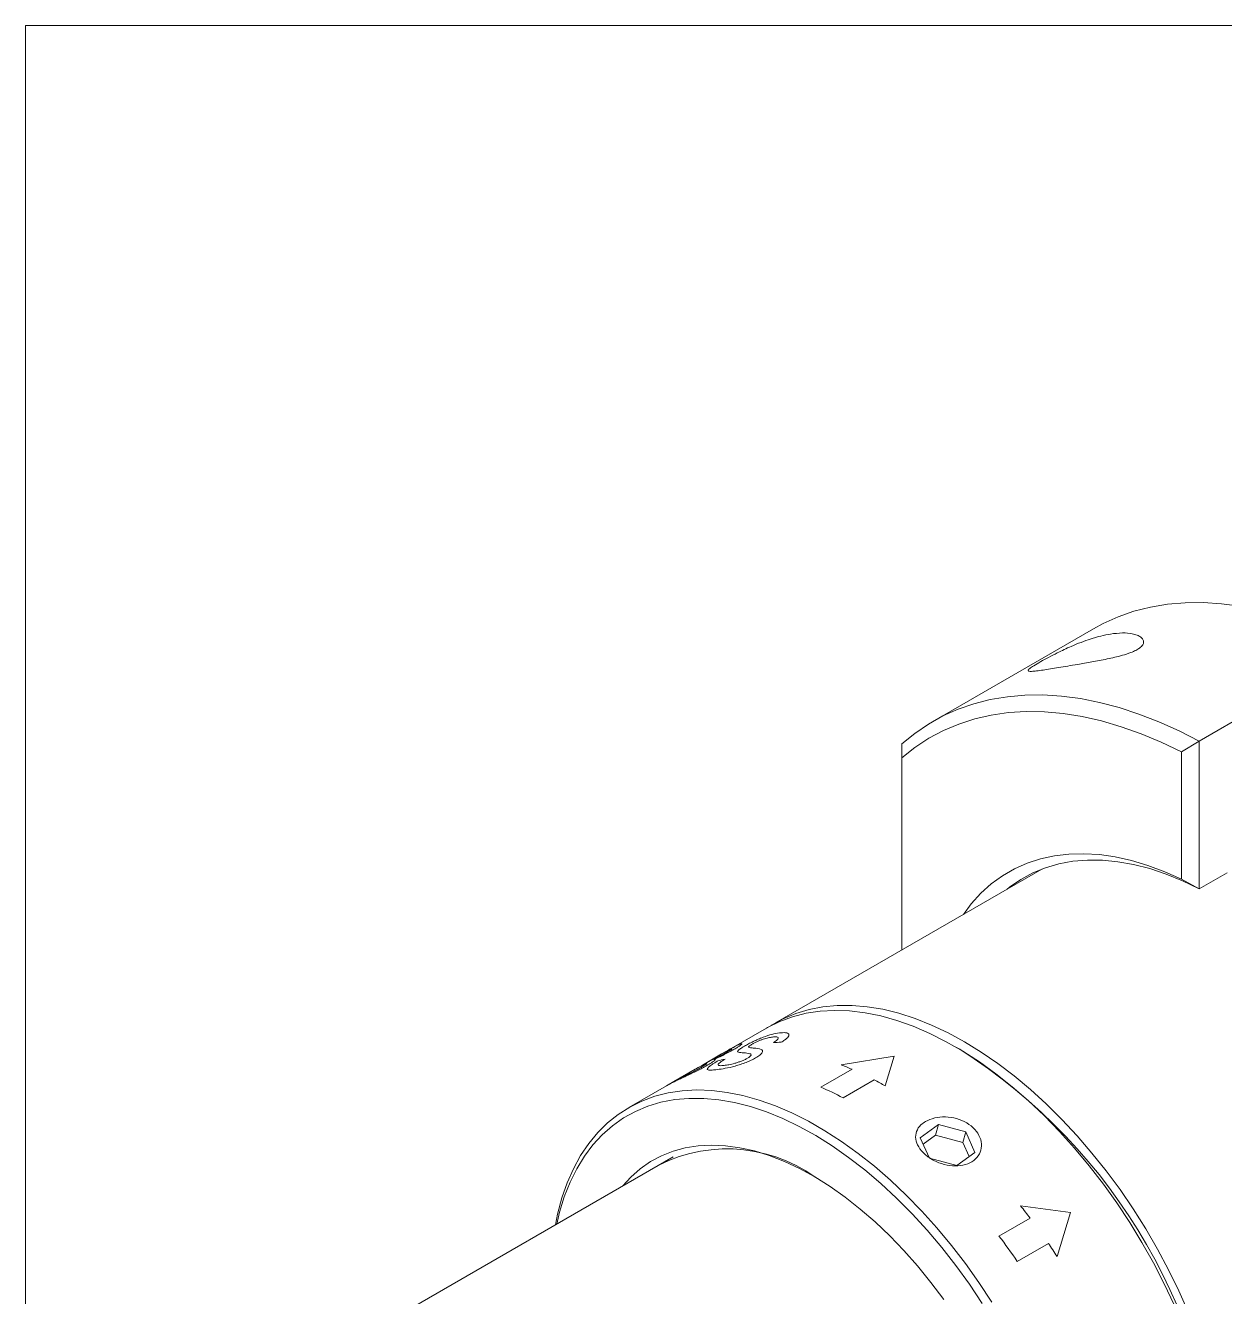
# Model space of a CAD drawing. Header units: inches. Extents: x 0.1 to 10.9, y 0 to 8.5.
# Drawn here: x 0.062 to 1.333, y 7.103 to 8.451 of the extents above; entities that cross this region are included whole.
import ezdxf

# ---------------------------------------------------------------- set-up
doc = ezdxf.new("R2010")
doc.units = ezdxf.units.IN
doc.header["$MEASUREMENT"] = 0

msp = doc.modelspace()

# ---------------------------------------------------------------- linework, layer by layer
at = {"color": 7, "linetype": 'Continuous', "lineweight": 0}
for p, q in [((0.062179, 8.450606), (10.944457, 8.450606)), ((0.062179, 8.450606), (0.062179, 0.035558)), ((1.194292, 7.811232), (1.024587, 7.713263)), ((1.306498, 7.692093), (1.476204, 7.790062)), ((0.991246, 7.67443), (0.991246, 7.689102)), ((1.287642, 7.680682), (1.306498, 7.692093)), ((1.287642, 7.545625), (1.287642, 7.680682)), ((1.306498, 7.692093), (1.306498, 7.535447)), ((0.991246, 7.67443), (0.991246, 7.470779)), ((1.139524, 7.556378), (0.857259, 7.39343)), ((1.287642, 7.545625), (1.306498, 7.535447)), ((1.335961, 7.552455), (1.306498, 7.535447)), ((0.847831, 7.387988), (0.807762, 7.364856)), ((0.800147, 7.36046), (0.77984, 7.348737)), ((0.807762, 7.364856), (0.800147, 7.36046)), ((0.926728, 7.348983), (0.983094, 7.358041)), ((0.983094, 7.358041), (0.973635, 7.326643)), ((1.052574, 7.365436), (1.047861, 7.368158)), ((0.772225, 7.344341), (0.74938, 7.331153)), ((0.77984, 7.348737), (0.772225, 7.344341)), ((0.785002, 7.351567), (0.791608, 7.354869)), ((0.905382, 7.325237), (0.93838, 7.344286)), ((0.74938, 7.331153), (0.741765, 7.326757)), ((0.756004, 7.334731), (0.760479, 7.336923)), ((0.961854, 7.333107), (0.928856, 7.314057)), ((0.741765, 7.326757), (0.701696, 7.303625)), ((1.029903, 7.285655), (1.010615, 7.27176)), ((1.026853, 7.27427), (1.029903, 7.285655)), ((1.058949, 7.277872), (1.029903, 7.285655)), ((1.055899, 7.266488), (1.058949, 7.277872)), ((1.068707, 7.256196), (1.058949, 7.277872)), ((1.010615, 7.27176), (1.020373, 7.250083)), ((1.026853, 7.27427), (1.013738, 7.264823)), ((1.055899, 7.266488), (1.026853, 7.27427)), ((1.062534, 7.251749), (1.055899, 7.266488)), ((0.748908, 7.251593), (0.377759, 7.037333)), ((1.020373, 7.250083), (1.049419, 7.242301)), ((1.049419, 7.242301), (1.068707, 7.256196)), ((1.117131, 7.199404), (1.169977, 7.19233)), ((1.094189, 7.167455), (1.127187, 7.186505)), ((1.169977, 7.19233), (1.155701, 7.145951)), ((1.146489, 7.159755), (1.113491, 7.140705))]:
    msp.add_line(p, q, dxfattribs=at)
at = {"color": 7, "linetype": 'Continuous', "lineweight": 0, "flags": 128}
for points in [[(1.476204, 7.790062), (1.454774, 7.800929), (1.433439, 7.810478), (1.412254, 7.818683), (1.391275, 7.825522), (1.370558, 7.830979), (1.350155, 7.835038), (1.330121, 7.83769), (1.310509, 7.838926), (1.291369, 7.838745), (1.272751, 7.837145), (1.254705, 7.834133), (1.237277, 7.829714), (1.220514, 7.823902), (1.204458, 7.816711), (1.194292, 7.811232)], [(0.991246, 7.689102), (1.004933, 7.700303), (1.019448, 7.710191), (1.034753, 7.718742), (1.050808, 7.725933), (1.067571, 7.731745), (1.084999, 7.736164), (1.103045, 7.739176), (1.121663, 7.740776), (1.140803, 7.740957), (1.160416, 7.739721), (1.18045, 7.737069), (1.200852, 7.73301), (1.22157, 7.727553), (1.242548, 7.720714), (1.263733, 7.712509), (1.285068, 7.70296), (1.306498, 7.692093)], [(1.287642, 7.680682), (1.266234, 7.690931), (1.244952, 7.699816), (1.223853, 7.707312), (1.202995, 7.713399), (1.182436, 7.718061), (1.162232, 7.721285), (1.142439, 7.723061), (1.12311, 7.723385), (1.104299, 7.722256), (1.086058, 7.719678), (1.068436, 7.715656), (1.051482, 7.710203), (1.035243, 7.703333), (1.019762, 7.695065), (1.005083, 7.685422), (0.991246, 7.67443)], [(1.05653, 7.508467), (1.064845, 7.519569), (1.074999, 7.530802), (1.086039, 7.540774), (1.097924, 7.549449), (1.11061, 7.556793), (1.124048, 7.562779), (1.138189, 7.567385), (1.15298, 7.570594), (1.168365, 7.572393), (1.184287, 7.572776), (1.200686, 7.571742), (1.217501, 7.569294), (1.234669, 7.565441), (1.252125, 7.560198), (1.269805, 7.553585), (1.287642, 7.545625)], [(1.306498, 7.535447), (1.288834, 7.543945), (1.271296, 7.551102), (1.253953, 7.556888), (1.236871, 7.561283), (1.220118, 7.564267), (1.203759, 7.565831), (1.187858, 7.565968), (1.172476, 7.564677), (1.157673, 7.561963), (1.143508, 7.557838), (1.130034, 7.552316), (1.117305, 7.54542), (1.105371, 7.537176), (1.102968, 7.535275)], [(0.852601, 7.390613), (0.853, 7.390864), (0.865559, 7.39784), (0.87886, 7.403458), (0.892852, 7.407697), (0.907479, 7.41054), (0.922685, 7.411978), (0.938413, 7.412003), (0.9546, 7.410616), (0.971184, 7.407822), (0.988101, 7.403633), (1.005285, 7.398064), (1.022671, 7.391136), (1.04019, 7.382877), (1.057775, 7.373319), (1.075358, 7.362499), (1.092871, 7.350458), (1.110247, 7.337243), (1.127417, 7.322905), (1.144315, 7.307499), (1.160877, 7.291086), (1.177038, 7.273729), (1.192736, 7.255494), (1.207909, 7.236453), (1.222499, 7.216679), (1.23645, 7.196249), (1.249708, 7.175241), (1.262221, 7.153737), (1.273941, 7.13182), (1.284823, 7.109575), (1.294824, 7.087088)], [(1.279786, 7.094531), (1.269276, 7.11689), (1.25791, 7.138958), (1.24573, 7.160649), (1.232785, 7.181879), (1.219125, 7.202566), (1.204801, 7.222631), (1.189871, 7.241995), (1.17439, 7.260583), (1.15842, 7.278325), (1.142022, 7.29515), (1.12526, 7.310994), (1.108198, 7.325796), (1.090902, 7.339498), (1.07344, 7.352048), (1.055878, 7.363397), (1.038286, 7.3735), (1.02073, 7.382319), (1.003279, 7.38982), (0.986, 7.395974), (0.968961, 7.400756), (0.952226, 7.404149), (0.935861, 7.406139), (0.91993, 7.406719), (0.904493, 7.405886), (0.889611, 7.403643), (0.87534, 7.4), (0.861737, 7.39497), (0.848854, 7.388572), (0.847831, 7.387988)], [(0.62397, 7.179468), (0.62633, 7.190844), (0.630883, 7.207838), (0.636484, 7.223863), (0.643111, 7.238857), (0.650738, 7.25276), (0.659337, 7.265521), (0.668872, 7.277088), (0.679309, 7.287418), (0.690606, 7.29647), (0.702719, 7.30421), (0.715602, 7.310607), (0.729205, 7.315637), (0.743475, 7.319281), (0.758358, 7.321523), (0.773794, 7.322356), (0.789726, 7.321777), (0.806091, 7.319787), (0.822825, 7.316394), (0.839865, 7.311611), (0.857143, 7.305458), (0.874594, 7.297957), (0.89215, 7.289138), (0.909743, 7.279034), (0.927304, 7.267686), (0.944767, 7.255136), (0.962062, 7.241434), (0.979124, 7.226632), (0.995887, 7.210788), (1.012285, 7.193962), (1.028255, 7.176221), (1.043735, 7.157633), (1.058666, 7.138269), (1.072989, 7.118204), (1.08665, 7.097517)], [(1.076486, 7.09616), (1.062793, 7.116598), (1.048445, 7.136395), (1.0335, 7.155475), (1.018016, 7.173762), (1.002054, 7.191183), (0.985677, 7.20767), (0.96895, 7.223157), (0.95194, 7.237585), (0.934712, 7.250895), (0.917335, 7.263036), (0.899878, 7.273958), (0.882409, 7.28362), (0.864998, 7.291983), (0.847713, 7.299014), (0.830622, 7.304685), (0.813794, 7.308975), (0.797293, 7.311865), (0.781186, 7.313344), (0.765535, 7.313408), (0.750404, 7.312055), (0.735851, 7.309291), (0.721933, 7.305126), (0.708707, 7.299578), (0.696223, 7.292668), (0.684532, 7.284423), (0.673679, 7.274876), (0.663707, 7.264065), (0.654656, 7.252032), (0.646561, 7.238824), (0.639454, 7.224495), (0.633364, 7.209099), (0.628314, 7.192699), (0.625321, 7.180248)], [(0.695465, 7.220741), (0.703753, 7.22986), (0.713772, 7.238764), (0.724627, 7.246372), (0.736268, 7.252648), (0.748642, 7.257563), (0.761693, 7.261096), (0.775362, 7.26323), (0.789585, 7.263954), (0.804298, 7.263267), (0.819434, 7.261171), (0.834924, 7.257676), (0.850697, 7.252797), (0.866681, 7.246557), (0.882803, 7.238984), (0.89899, 7.230113), (0.915167, 7.219985), (0.931262, 7.208645), (0.9472, 7.196146), (0.962908, 7.182544), (0.978316, 7.167901), (0.993353, 7.152284), (1.00795, 7.135765), (1.02204, 7.118419), (1.03556, 7.100325)]]:
    msp.add_lwpolyline(points, dxfattribs=at)
at = {"color": 7, "linetype": 'Continuous', "lineweight": 0}
for centre, radius, start, end in [((0.862638, 7.201101), 0.171746, 89.769014, 92.527549), ((0.729332, 6.857712), 0.601888, 2.477461, 57.517163), ((0.729313, 6.857701), 0.601908, 2.478432, 57.516191), ((0.834858, 7.214222), 0.144216, 102.421192, 105.520498), ((0.821638, 7.071435), 0.296777, 66.835872, 69.261495), ((0.793093, 7.011564), 0.363139, 60.187061, 62.307331), ((0.775767, 7.02285), 0.328995, 62.268865, 66.798041), ((0.806095, 7.100113), 0.15982, 54.292796, 121.266972), ((0.605746, 6.790351), 0.654858, 37.224974, 38.656061), ((0.559259, 6.761125), 0.671755, 34.406286, 37.220098), ((0.58213, 6.773162), 0.684072, 33.021583, 34.411629)]:
    msp.add_arc(centre, radius, start, end, dxfattribs=at)
at = {"color": 8, "linetype": 'Continuous', "lineweight": 0}
for centre, radius, start, end in [((0.866843, 7.244925), 0.133404, 117.830471, 119.997111), ((0.874488, 7.249267), 0.133466, 116.83863, 119.996711), ((0.838942, 7.228769), 0.133447, 117.139848, 119.996846), ((0.846545, 7.233186), 0.133423, 117.468885, 119.997009), ((0.808492, 7.211166), 0.133468, 116.815467, 119.996694), ((0.816112, 7.215554), 0.133477, 116.764568, 119.996598)]:
    msp.add_arc(centre, radius, start, end, dxfattribs=at)
at = {"color": 7, "linetype": 'Continuous', "lineweight": 0}
for points, knots in [([(1.212257, 7.805565), (1.216632, 7.80609), (1.225383, 7.80714), (1.234383, 7.806231), (1.240688, 7.80446), (1.244434, 7.802449), (1.246907, 7.799986), (1.247772, 7.797282), (1.246941, 7.794199), (1.244098, 7.791092), (1.23932, 7.78818), (1.232994, 7.78544), (1.225238, 7.782986), (1.216823, 7.780843), (1.205798, 7.778441), (1.192375, 7.775905), (1.174904, 7.77296), (1.156954, 7.769947), (1.142864, 7.767689), (1.133803, 7.766377), (1.128886, 7.765896), (1.125936, 7.765973), (1.124675, 7.766694), (1.125893, 7.768458), (1.130624, 7.771794), (1.137849, 7.776081), (1.146715, 7.780913), (1.155316, 7.785307), (1.163355, 7.789163), (1.1719, 7.793017), (1.181265, 7.79686), (1.19186, 7.800635), (1.20237, 7.803715), (1.20896, 7.804948), (1.212257, 7.805565)], [0, 0, 0, 0, 0.05409782, 0.10820627, 0.13921331, 0.17020085, 0.19513331, 0.21999593, 0.24006588, 0.26033148, 0.27477466, 0.28919501, 0.31117205, 0.33131443, 0.35151148, 0.39522574, 0.43903947, 0.5041925, 0.56928012, 0.60336391, 0.63740906, 0.66321978, 0.68898365, 0.72238591, 0.74906234, 0.77589756, 0.7993615, 0.82371157, 0.84337745, 0.86307808, 0.89354235, 0.92406761, 0.96201574, 1, 1, 1, 1]), ([(0.861371, 7.382798), (0.863717, 7.382987), (0.8684, 7.383364), (0.871598, 7.382011), (0.871592, 7.379861), (0.87006, 7.377755), (0.86734, 7.375369), (0.864668, 7.373688), (0.86333, 7.372846)], [0, 0, 0, 0, 0.25016516, 0.49950776, 0.62446017, 0.75005523, 0.87479731, 1, 1, 1, 1]), ([(0.814231, 7.368357), (0.81606, 7.369243), (0.818804, 7.370574), (0.821183, 7.371392), (0.821963, 7.371396), (0.82151, 7.370705), (0.819861, 7.369404), (0.817698, 7.367949), (0.815504, 7.366597), (0.814236, 7.365856), (0.813603, 7.365486)], [0, 0, 0, 0, 0.25002368, 0.37506989, 0.50000212, 0.6217812, 0.74987843, 0.87484523, 0.93740203, 1, 1, 1, 1]), ([(0.82424, 7.368697), (0.825678, 7.369504), (0.828554, 7.371119), (0.833649, 7.373656), (0.838931, 7.376086), (0.845915, 7.378921), (0.853926, 7.381533), (0.858887, 7.382376), (0.861371, 7.382798)], [0, 0, 0, 0, 0.12510075, 0.25021692, 0.37527691, 0.50035045, 0.74984877, 1, 1, 1, 1]), ([(0.832466, 7.370825), (0.831468, 7.370218), (0.829968, 7.369306), (0.828876, 7.368359), (0.828692, 7.368019), (0.8286, 7.367849)], [0, 0, 0, 0, 0.49888365, 0.74928469, 1, 1, 1, 1]), ([(0.854073, 7.378442), (0.852651, 7.378228), (0.849813, 7.3778), (0.845323, 7.376561), (0.841218, 7.375028), (0.838077, 7.373699), (0.835015, 7.372243), (0.833316, 7.371298), (0.832466, 7.370825)], [0, 0, 0, 0, 0.25042121, 0.49990072, 0.6249256, 0.75003475, 0.87497295, 1, 1, 1, 1]), ([(0.855064, 7.37268), (0.85655, 7.373684), (0.858793, 7.375199), (0.860179, 7.376869), (0.860343, 7.377834), (0.8596, 7.378427), (0.85768, 7.378768), (0.855515, 7.378572), (0.854073, 7.378442)], [0, 0, 0, 0, 0.249493123, 0.376578239, 0.499583798, 0.62464741, 0.749837096, 1, 1, 1, 1]), ([(0.791608, 7.354869), (0.792684, 7.355403), (0.794835, 7.356469), (0.7987, 7.358457), (0.802467, 7.360482), (0.804569, 7.361682), (0.805621, 7.362283)], [0, 0, 0, 0, 0.25005618, 0.4995904, 0.74946618, 1, 1, 1, 1]), ([(0.813603, 7.365486), (0.811963, 7.364566), (0.808683, 7.362724), (0.802848, 7.359734), (0.798021, 7.357361), (0.794377, 7.355611), (0.792653, 7.354785), (0.791791, 7.354372)], [0, 0, 0, 0, 0.24974038, 0.49953606, 0.74934911, 0.87463857, 1, 1, 1, 1]), ([(0.836199, 7.356295), (0.83467, 7.355463), (0.831611, 7.353801), (0.826083, 7.351476), (0.820318, 7.349381), (0.812625, 7.347081), (0.80359, 7.345032), (0.798239, 7.34431), (0.795561, 7.343949)], [0, 0, 0, 0, 0.12511827, 0.25022774, 0.37536368, 0.50050622, 0.75000448, 1, 1, 1, 1]), ([(0.805621, 7.362283), (0.806484, 7.362787), (0.808207, 7.363792), (0.810091, 7.36499), (0.811227, 7.365817), (0.811127, 7.366069), (0.808861, 7.365063), (0.806497, 7.363908), (0.805207, 7.363235), (0.804562, 7.362899)], [0, 0, 0, 0, 0.12520457, 0.2502809, 0.37653143, 0.49986417, 0.74923006, 0.87460885, 1, 1, 1, 1]), ([(0.817954, 7.362313), (0.817595, 7.36251), (0.816876, 7.362904), (0.817549, 7.364184), (0.819624, 7.365829), (0.822015, 7.367393), (0.823498, 7.368262), (0.82424, 7.368697)], [0, 0, 0, 0, 0.25029169, 0.50008257, 0.74957126, 0.87474904, 1, 1, 1, 1]), ([(0.830198, 7.360752), (0.829173, 7.360984), (0.827125, 7.361446), (0.823618, 7.3617), (0.820233, 7.361851), (0.818714, 7.362159), (0.817954, 7.362313)], [0, 0, 0, 0, 0.2499629, 0.50005673, 0.75012739, 1, 1, 1, 1]), ([(0.827458, 7.355941), (0.828402, 7.356526), (0.830289, 7.357695), (0.831578, 7.359198), (0.831376, 7.360199), (0.830591, 7.360568), (0.830198, 7.360752)], [0, 0, 0, 0, 0.24985618, 0.49939381, 0.74935424, 1, 1, 1, 1]), ([(0.8286, 7.367849), (0.829162, 7.367511), (0.830005, 7.367003), (0.832534, 7.366841), (0.836596, 7.36663), (0.839586, 7.36591), (0.841977, 7.365335)], [0, 0, 0, 0, 0.24884117, 0.37411172, 0.49939572, 1, 1, 1, 1]), ([(0.841977, 7.365335), (0.842566, 7.364935), (0.843745, 7.364136), (0.843533, 7.362064), (0.841068, 7.359324), (0.837823, 7.357305), (0.836199, 7.356295)], [0, 0, 0, 0, 0.25044443, 0.50038757, 0.75009701, 1, 1, 1, 1]), ([(0.785605, 7.348854), (0.78408, 7.347989), (0.781031, 7.34626), (0.775672, 7.343458), (0.770136, 7.340663), (0.764712, 7.338052), (0.759757, 7.335744), (0.753958, 7.333066), (0.750526, 7.331382), (0.748282, 7.330282)], [0, 0, 0, 0, 0.12502538, 0.25000649, 0.37499624, 0.49976586, 0.61734351, 0.74985661, 1, 1, 1, 1]), ([(0.760479, 7.336923), (0.761759, 7.337543), (0.763679, 7.338473), (0.76681, 7.340022), (0.770111, 7.341706), (0.774335, 7.343928), (0.777126, 7.345513), (0.778523, 7.346306)], [0, 0, 0, 0, 0.250125853, 0.375362414, 0.500524658, 0.750085201, 1, 1, 1, 1]), ([(0.778523, 7.346306), (0.779427, 7.346834), (0.781238, 7.347892), (0.783193, 7.349151), (0.784354, 7.350025), (0.784459, 7.350437), (0.782039, 7.349502), (0.779395, 7.348184), (0.778068, 7.347523)], [0, 0, 0, 0, 0.12509957, 0.25044585, 0.3763543, 0.50016132, 0.74934387, 1, 1, 1, 1]), ([(0.795561, 7.343949), (0.794607, 7.343842), (0.792668, 7.343626), (0.790163, 7.34343), (0.787599, 7.343338), (0.785544, 7.343548), (0.784681, 7.344355), (0.785486, 7.345794), (0.787577, 7.347595), (0.790221, 7.349462), (0.79299, 7.351238), (0.795174, 7.352531), (0.796268, 7.353179)], [0, 0, 0, 0, 0.083003, 0.16869551, 0.25025439, 0.37913018, 0.50008186, 0.62474219, 0.74984243, 0.83222838, 0.91594916, 1, 1, 1, 1]), ([(0.791791, 7.354372), (0.792486, 7.354551), (0.793873, 7.354907), (0.79342, 7.353954), (0.790706, 7.351884), (0.787306, 7.349865), (0.785605, 7.348854)], [0, 0, 0, 0, 0.25038813, 0.50021958, 0.74998713, 1, 1, 1, 1]), ([(0.803838, 7.355062), (0.801894, 7.353839), (0.798972, 7.352), (0.796697, 7.350045), (0.796029, 7.348674), (0.797608, 7.347874), (0.801085, 7.348161), (0.802824, 7.348304)], [0, 0, 0, 0, 0.2501743, 0.376117, 0.50046172, 0.75001707, 1, 1, 1, 1]), ([(0.802824, 7.348304), (0.804444, 7.348527), (0.807681, 7.348971), (0.813038, 7.350225), (0.817683, 7.351632), (0.821222, 7.352954), (0.824038, 7.354162), (0.826085, 7.355175), (0.827, 7.355686), (0.827458, 7.355941)], [0, 0, 0, 0, 0.250056334, 0.499600774, 0.624654499, 0.749676954, 0.874730435, 0.93734302, 1, 1, 1, 1]), ([(1.016345, 7.288953), (1.019435, 7.290367), (1.025615, 7.293194), (1.037368, 7.294174), (1.049323, 7.292412), (1.060357, 7.287769), (1.06911, 7.280742), (1.074618, 7.272111), (1.076297, 7.262903), (1.07398, 7.25425), (1.067943, 7.247259), (1.058902, 7.242796), (1.047884, 7.241334), (1.036077, 7.242941), (1.024762, 7.247328), (1.015207, 7.253898), (1.008491, 7.26185), (1.005345, 7.270346), (1.006195, 7.278515), (1.010281, 7.284887), (1.014632, 7.287804), (1.016345, 7.288953)], [0, 0, 0, 0, 0.05354455, 0.10708398, 0.16075613, 0.21451546, 0.268131, 0.32159698, 0.37513919, 0.4288653, 0.48259732, 0.53614609, 0.58960896, 0.64321673, 0.69697442, 0.75065355, 0.80414906, 0.85764138, 0.91131519, 0.96507428, 1, 1, 1, 1])]:
    msp.add_open_spline(points, degree=3, knots=knots, dxfattribs=at)

doc.saveas('drawing.dxf')
